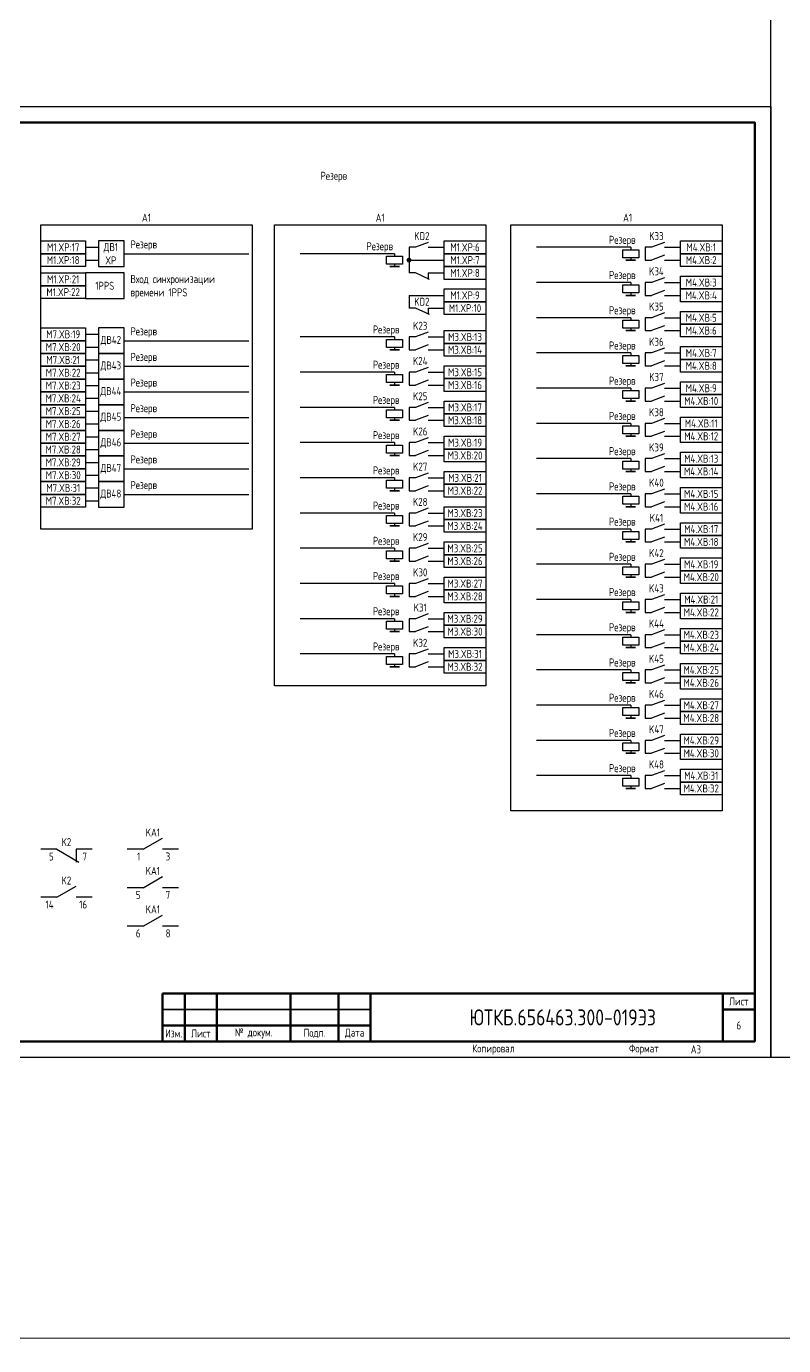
# Model space of a CAD drawing. Header units: millimetres. Extents: x -920 to 3495, y -90 to 589.
# Drawn here: x 2287.5 to 2524, y -90 to 322 of the extents above; entities that cross this region are included whole.
import ezdxf

# ---------------------------------------------------------------- set-up
doc = ezdxf.new("R2010")
doc.units = ezdxf.units.MM
doc.styles.add('Gost_type_A', font='GOST_A.TTF')

# ---------------------------------------------------------------- blocks, each defined once
blk = doc.blocks.new('Формат_А3')
blk.add_lwpolyline([(-420, 297), (0, 297), (0, 0), (-420, 0)], close=True)
at = {"lineweight": 50}
blk.add_lwpolyline([(-400, 292), (-5, 292), (-5, 5), (-400, 5)], close=True, dxfattribs=at)
blk = doc.blocks.new('Штамп малый нижний')
at = {"lineweight": 50}
for points in [[(-185, 15), (-178, 15), (-178, 5), (-185, 5)], [(-178, 15), (-168, 15), (-168, 5), (-178, 5)], [(-168, 15), (-145, 15), (-145, 5), (-168, 5)], [(-145, 15), (-130, 15), (-130, 5), (-145, 5)], [(-130, 15), (-120, 15), (-120, 5), (-130, 5)], [(-120, 15), (-10, 15), (-10, 0), (-120, 0)], [(-10, 15), (0, 15), (0, 10), (-10, 10)], [(-10, 10), (0, 10), (0, 0), (-10, 0)], [(-185, 5), (-178, 5), (-178, 0), (-185, 0)], [(-178, 5), (-168, 5), (-168, 0), (-178, 0)], [(-168, 5), (-145, 5), (-145, 0), (-168, 0)], [(-145, 5), (-130, 5), (-130, 0), (-145, 0)], [(-130, 5), (-120, 5), (-120, 0), (-130, 0)]]:
    blk.add_lwpolyline(points, close=True, dxfattribs=at)
for points in [[(-185, 15), (-178, 15), (-178, 10), (-185, 10)], [(-178, 15), (-168, 15), (-168, 10), (-178, 10)], [(-168, 15), (-145, 15), (-145, 10), (-168, 10)], [(-145, 15), (-130, 15), (-130, 10), (-145, 10)], [(-130, 15), (-120, 15), (-120, 10), (-130, 10)], [(-185, 10), (-178, 10), (-178, 5), (-185, 5)], [(-178, 10), (-168, 10), (-168, 5), (-178, 5)], [(-168, 10), (-145, 10), (-145, 5), (-168, 5)], [(-145, 10), (-130, 10), (-130, 5), (-145, 5)], [(-130, 10), (-120, 10), (-120, 5), (-130, 5)]]:
    blk.add_lwpolyline(points, close=True)
at = {"char_height": 2.5, "style": 'Gost_type_A'}
for s, insert, width, attachment_point in [('Лист', (-5, 12.5), 10, 5), ('Изм.', (-181.5, 2.5), 7, 5), ('Лист', (-173, 2.5), 10, 5), ('№ докум.', (-156.5, 2.5), 23, 5), ('Подп.', (-137.5, 2.5), 15, 5), ('Дата', (-125, 2.5), 10, 5), ('Копировал', (-75, -2.53), 13.1202, 6), ('Формат', (-30, -2.53), 13.1202, 6)]:
    blk.add_mtext(s, dxfattribs=dict(at, insert=insert, width=width, attachment_point=attachment_point))
blk = doc.blocks.new('POINT')
at = {"const_width": 0.75}
blk.add_lwpolyline([(-0.375, 0, 1), (0.375, 0, 1)], format="xyb", close=True, dxfattribs=at)

msp = doc.modelspace()

# ---------------------------------------------------------------- linework, layer by layer
for p, q in [((2306, 253), (2310, 253)), ((2476.27, 253), (2446.77, 253)), ((2476.27, 253), (2476.27, 252.25)), ((2306, 249), (2310, 249)), ((2318, 251), (2357, 251)), ((2402.5, 251), (2373, 251)), ((2402.5, 251), (2402.5, 250.25)), ((2402.5, 247.75), (2402.5, 247)), ((2476.27, 249.75), (2476.27, 249)), ((2413, 245), (2413, 243)), ((2476.27, 242), (2446.77, 242)), ((2476.27, 242), (2476.27, 241.25)), ((2407, 238), (2407, 234)), ((2476.27, 238.75), (2476.27, 238)), ((2413, 234), (2413, 232)), ((2476.27, 231), (2446.77, 231)), ((2476.27, 231), (2476.27, 230.25)), ((2476.27, 227.75), (2476.27, 227)), ((2306, 225.84), (2310, 225.84)), ((2318, 223.84), (2357, 223.84)), ((2402.5, 225), (2373, 225)), ((2402.5, 225), (2402.5, 224.25)), ((2306, 221.84), (2310, 221.84)), ((2402.5, 221.75), (2402.5, 221)), ((2476.27, 220), (2446.77, 220)), ((2476.27, 220), (2476.27, 219.25)), ((2306, 217.84), (2310, 217.84)), ((2318, 215.84), (2357, 215.84)), ((2476.27, 216.75), (2476.27, 216)), ((2306, 213.84), (2310, 213.84)), ((2402.5, 214), (2373, 214)), ((2402.5, 214), (2402.5, 213.25)), ((2402.5, 210.75), (2402.5, 210)), ((2306, 209.84), (2310, 209.84)), ((2318, 207.84), (2357, 207.84)), ((2476.27, 209), (2446.77, 209)), ((2476.27, 209), (2476.27, 208.25)), ((2306, 205.84), (2310, 205.84)), ((2402.5, 203), (2373, 203)), ((2402.5, 203), (2402.5, 202.25)), ((2476.27, 205.75), (2476.27, 205)), ((2306, 201.84), (2310, 201.84)), ((2306, 197.84), (2310, 197.84)), ((2318, 199.84), (2357, 199.84)), ((2402.5, 199.75), (2402.5, 199)), ((2476.27, 198), (2446.77, 198)), ((2476.27, 198), (2476.27, 197.25)), ((2306, 193.84), (2310, 193.84)), ((2476.27, 194.75), (2476.27, 194)), ((2306, 189.84), (2310, 189.84)), ((2318, 191.84), (2357, 191.84)), ((2402.5, 192), (2373, 192)), ((2402.5, 192), (2402.5, 191.25)), ((2306, 185.84), (2310, 185.84)), ((2402.5, 188.75), (2402.5, 188)), ((2476.27, 187), (2446.77, 187)), ((2476.27, 187), (2476.27, 186.25)), ((2306, 181.84), (2310, 181.84)), ((2318, 183.84), (2357, 183.84)), ((2476.27, 183.75), (2476.27, 183)), ((2306, 177.84), (2310, 177.84)), ((2402.5, 181), (2373, 181)), ((2402.5, 181), (2402.5, 180.25)), ((2402.5, 177.75), (2402.5, 177)), ((2306, 173.84), (2310, 173.84)), ((2318, 175.84), (2357, 175.84)), ((2476.27, 176), (2446.77, 176)), ((2476.27, 176), (2476.27, 175.25)), ((2402.5, 170), (2373, 170)), ((2402.5, 170), (2402.5, 169.25)), ((2476.27, 172.75), (2476.27, 172)), ((2402.5, 166.75), (2402.5, 166)), ((2476.27, 165), (2446.77, 165)), ((2476.27, 165), (2476.27, 164.25)), ((2476.27, 161.75), (2476.27, 161)), ((2402.5, 159), (2373, 159)), ((2402.5, 159), (2402.5, 158.25)), ((2402.5, 155.75), (2402.5, 155)), ((2476.27, 154), (2446.77, 154)), ((2476.27, 154), (2476.27, 153.25)), ((2476.27, 150.75), (2476.27, 150)), ((2402.5, 148), (2373, 148)), ((2402.5, 148), (2402.5, 147.25)), ((2402.5, 144.75), (2402.5, 144)), ((2476.27, 143), (2446.77, 143)), ((2476.27, 143), (2476.27, 142.25)), ((2402.5, 137), (2373, 137)), ((2402.5, 137), (2402.5, 136.25)), ((2476.27, 139.75), (2476.27, 139)), ((2402.5, 133.75), (2402.5, 133)), ((2476.27, 132), (2446.77, 132)), ((2476.27, 132), (2476.27, 131.25)), ((2476.27, 128.75), (2476.27, 128)), ((2402.5, 126), (2373, 126)), ((2402.5, 126), (2402.5, 125.25)), ((2402.5, 122.75), (2402.5, 122)), ((2476.27, 121), (2446.77, 121)), ((2476.27, 121), (2476.27, 120.25)), ((2476.27, 117.75), (2476.27, 117)), ((2476.27, 110), (2446.77, 110)), ((2476.27, 110), (2476.27, 109.25)), ((2476.27, 106.75), (2476.27, 106)), ((2476.27, 99), (2446.77, 99)), ((2476.27, 99), (2476.27, 98.25)), ((2476.27, 95.75), (2476.27, 95)), ((2476.27, 88), (2446.77, 88)), ((2476.27, 88), (2476.27, 87.25)), ((2476.27, 84.75), (2476.27, 84)), ((2324, 65), (2330, 68.46)), ((2297, 65), (2292, 65)), ((2297, 65), (2303.92, 61)), ((2303, 65), (2303, 61)), ((2308, 65), (2303, 65)), ((2324, 65), (2319, 65)), ((2335, 65), (2330, 65)), ((2324, 53), (2330, 56.46)), ((2297, 50), (2292, 50)), ((2297, 50), (2303, 53.46)), ((2308, 50), (2303, 50)), ((2324, 53), (2319, 53)), ((2335, 53), (2330, 53)), ((2324, 41), (2330, 44.46)), ((2324, 41), (2319, 41)), ((2335, 41), (2330, 41))]:
    msp.add_line(p, q)
at = {"ltscale": 1.08}
for p, q in [((2409, 253), (2407, 253)), ((2407, 253), (2407, 245)), ((2413, 253), (2418, 253)), ((2482.77, 253), (2480.77, 253)), ((2480.77, 253), (2480.77, 249)), ((2486.77, 253), (2491.77, 253)), ((2407, 249), (2418, 249)), ((2480.77, 249), (2482.77, 249)), ((2486.77, 249), (2491.77, 249)), ((2409, 245), (2407, 245)), ((2413, 245), (2418, 245)), ((2482.77, 242), (2480.77, 242)), ((2480.77, 242), (2480.77, 238)), ((2486.77, 242), (2491.77, 242)), ((2407, 238), (2418, 238)), ((2480.77, 238), (2482.77, 238)), ((2486.77, 238), (2491.77, 238)), ((2409, 234), (2407, 234)), ((2413, 234), (2418, 234)), ((2482.77, 231), (2480.77, 231)), ((2480.77, 231), (2480.77, 227)), ((2486.77, 231), (2491.77, 231)), ((2480.77, 227), (2482.77, 227)), ((2486.77, 227), (2491.77, 227)), ((2409, 225), (2407, 225)), ((2407, 225), (2407, 221)), ((2413, 225), (2418, 225)), ((2407, 221), (2409, 221)), ((2413, 221), (2418, 221)), ((2482.77, 220), (2480.77, 220)), ((2480.77, 220), (2480.77, 216)), ((2486.77, 220), (2491.77, 220)), ((2480.77, 216), (2482.77, 216)), ((2486.77, 216), (2491.77, 216)), ((2409, 214), (2407, 214)), ((2407, 214), (2407, 210)), ((2413, 214), (2418, 214)), ((2407, 210), (2409, 210)), ((2413, 210), (2418, 210)), ((2482.77, 209), (2480.77, 209)), ((2480.77, 209), (2480.77, 205)), ((2486.77, 209), (2491.77, 209)), ((2409, 203), (2407, 203)), ((2407, 203), (2407, 199)), ((2413, 203), (2418, 203)), ((2480.77, 205), (2482.77, 205)), ((2486.77, 205), (2491.77, 205)), ((2407, 199), (2409, 199)), ((2413, 199), (2418, 199)), ((2482.77, 198), (2480.77, 198)), ((2480.77, 198), (2480.77, 194)), ((2486.77, 198), (2491.77, 198)), ((2480.77, 194), (2482.77, 194)), ((2486.77, 194), (2491.77, 194)), ((2409, 192), (2407, 192)), ((2407, 192), (2407, 188)), ((2413, 192), (2418, 192)), ((2407, 188), (2409, 188)), ((2413, 188), (2418, 188)), ((2482.77, 187), (2480.77, 187)), ((2480.77, 187), (2480.77, 183)), ((2486.77, 187), (2491.77, 187)), ((2480.77, 183), (2482.77, 183)), ((2486.77, 183), (2491.77, 183)), ((2409, 181), (2407, 181)), ((2407, 181), (2407, 177)), ((2413, 181), (2418, 181)), ((2407, 177), (2409, 177)), ((2413, 177), (2418, 177)), ((2482.77, 176), (2480.77, 176)), ((2480.77, 176), (2480.77, 172)), ((2486.77, 176), (2491.77, 176)), ((2409, 170), (2407, 170)), ((2407, 170), (2407, 166)), ((2413, 170), (2418, 170)), ((2480.77, 172), (2482.77, 172)), ((2486.77, 172), (2491.77, 172)), ((2407, 166), (2409, 166)), ((2413, 166), (2418, 166)), ((2482.77, 165), (2480.77, 165)), ((2480.77, 165), (2480.77, 161)), ((2486.77, 165), (2491.77, 165)), ((2480.77, 161), (2482.77, 161)), ((2486.77, 161), (2491.77, 161)), ((2409, 159), (2407, 159)), ((2407, 159), (2407, 155)), ((2413, 159), (2418, 159)), ((2407, 155), (2409, 155)), ((2413, 155), (2418, 155)), ((2482.77, 154), (2480.77, 154)), ((2480.77, 154), (2480.77, 150)), ((2486.77, 154), (2491.77, 154)), ((2480.77, 150), (2482.77, 150)), ((2486.77, 150), (2491.77, 150)), ((2409, 148), (2407, 148)), ((2407, 148), (2407, 144)), ((2413, 148), (2418, 148)), ((2407, 144), (2409, 144)), ((2413, 144), (2418, 144)), ((2482.77, 143), (2480.77, 143)), ((2480.77, 143), (2480.77, 139)), ((2486.77, 143), (2491.77, 143)), ((2409, 137), (2407, 137)), ((2407, 137), (2407, 133)), ((2413, 137), (2418, 137)), ((2480.77, 139), (2482.77, 139)), ((2486.77, 139), (2491.77, 139)), ((2407, 133), (2409, 133)), ((2413, 133), (2418, 133)), ((2482.77, 132), (2480.77, 132)), ((2480.77, 132), (2480.77, 128)), ((2486.77, 132), (2491.77, 132)), ((2480.77, 128), (2482.77, 128)), ((2486.77, 128), (2491.77, 128)), ((2409, 126), (2407, 126)), ((2407, 126), (2407, 122)), ((2413, 126), (2418, 126)), ((2407, 122), (2409, 122)), ((2413, 122), (2418, 122)), ((2482.77, 121), (2480.77, 121)), ((2480.77, 121), (2480.77, 117)), ((2486.77, 121), (2491.77, 121)), ((2480.77, 117), (2482.77, 117)), ((2486.77, 117), (2491.77, 117)), ((2482.77, 110), (2480.77, 110)), ((2480.77, 110), (2480.77, 106)), ((2486.77, 110), (2491.77, 110)), ((2480.77, 106), (2482.77, 106)), ((2486.77, 106), (2491.77, 106)), ((2482.77, 99), (2480.77, 99)), ((2480.77, 99), (2480.77, 95)), ((2486.77, 99), (2491.77, 99)), ((2480.77, 95), (2482.77, 95)), ((2486.77, 95), (2491.77, 95)), ((2482.77, 88), (2480.77, 88)), ((2480.77, 88), (2480.77, 84)), ((2486.77, 88), (2491.77, 88)), ((2480.77, 84), (2482.77, 84)), ((2486.77, 84), (2491.77, 84))]:
    msp.add_line(p, q, dxfattribs=at)
at = {"ltscale": 4.32}
for p, q in [((2413, 254.5), (2409, 253)), ((2486.77, 254.5), (2482.77, 253)), ((2486.77, 250.5), (2482.77, 249)), ((2413.39, 243), (2409, 245)), ((2486.77, 243.5), (2482.77, 242)), ((2486.77, 239.5), (2482.77, 238)), ((2413.39, 232), (2409, 234)), ((2486.77, 232.5), (2482.77, 231)), ((2486.77, 228.5), (2482.77, 227)), ((2413, 226.5), (2409, 225)), ((2413, 222.5), (2409, 221)), ((2486.77, 221.5), (2482.77, 220)), ((2413, 215.5), (2409, 214)), ((2486.77, 217.5), (2482.77, 216)), ((2413, 211.5), (2409, 210)), ((2486.77, 210.5), (2482.77, 209)), ((2486.77, 206.5), (2482.77, 205)), ((2413, 204.5), (2409, 203)), ((2413, 200.5), (2409, 199)), ((2486.77, 199.5), (2482.77, 198)), ((2486.77, 195.5), (2482.77, 194)), ((2413, 193.5), (2409, 192)), ((2413, 189.5), (2409, 188)), ((2486.77, 188.5), (2482.77, 187)), ((2413, 182.5), (2409, 181)), ((2486.77, 184.5), (2482.77, 183)), ((2413, 178.5), (2409, 177)), ((2486.77, 177.5), (2482.77, 176)), ((2486.77, 173.5), (2482.77, 172)), ((2413, 171.5), (2409, 170)), ((2413, 167.5), (2409, 166)), ((2486.77, 166.5), (2482.77, 165)), ((2486.77, 162.5), (2482.77, 161)), ((2413, 160.5), (2409, 159)), ((2413, 156.5), (2409, 155)), ((2486.77, 155.5), (2482.77, 154)), ((2413, 149.5), (2409, 148)), ((2486.77, 151.5), (2482.77, 150)), ((2413, 145.5), (2409, 144)), ((2486.77, 144.5), (2482.77, 143)), ((2486.77, 140.5), (2482.77, 139)), ((2413, 138.5), (2409, 137)), ((2413, 134.5), (2409, 133)), ((2486.77, 133.5), (2482.77, 132)), ((2486.77, 129.5), (2482.77, 128)), ((2413, 127.5), (2409, 126)), ((2413, 123.5), (2409, 122)), ((2486.77, 122.5), (2482.77, 121)), ((2486.77, 118.5), (2482.77, 117)), ((2486.77, 111.5), (2482.77, 110)), ((2486.77, 107.5), (2482.77, 106)), ((2486.77, 100.5), (2482.77, 99)), ((2486.77, 96.5), (2482.77, 95)), ((2486.77, 89.5), (2482.77, 88)), ((2486.77, 85.5), (2482.77, 84))]:
    msp.add_line(p, q, dxfattribs=at)
at = {"color": 94, "lineweight": 30}
msp.add_lwpolyline([(-920, 586), (3495, 589), (3495, -87), (-920, -90)], close=True, dxfattribs=at)
for points in [[(2817, 420), (2817, 0), (2520, 0), (2520, 420)], [(2292, 260), (2358, 260), (2358, 165), (2292, 165)], [(2365, 260), (2431, 260), (2431, 116), (2365, 116)], [(2438.77, 260), (2504.77, 260), (2504.77, 77), (2438.77, 77)], [(2292, 255), (2306, 255), (2306, 251), (2292, 251)], [(2418, 255), (2431, 255), (2431, 251), (2418, 251)], [(2478.77, 252.25), (2478.77, 249.75), (2473.77, 249.75), (2473.77, 252.25)], [(2491.77, 255), (2504.77, 255), (2504.77, 251), (2491.77, 251)], [(2292, 251), (2306, 251), (2306, 247), (2292, 247)], [(2405, 250.25), (2405, 247.75), (2400, 247.75), (2400, 250.25)], [(2418, 251), (2431, 251), (2431, 247), (2418, 247)], [(2477.77, 249), (2474.77, 249)], [(2491.77, 251), (2504.77, 251), (2504.77, 247), (2491.77, 247)], [(2292, 245), (2306, 245), (2306, 241), (2292, 241)], [(2404, 247), (2401, 247)], [(2418, 247), (2431, 247), (2431, 243), (2418, 243)], [(2491.77, 244), (2504.77, 244), (2504.77, 240), (2491.77, 240)], [(2292, 241), (2306, 241), (2306, 237), (2292, 237)], [(2418, 240), (2431, 240), (2431, 236), (2418, 236)], [(2478.77, 241.25), (2478.77, 238.75), (2473.77, 238.75), (2473.77, 241.25)], [(2491.77, 240), (2504.77, 240), (2504.77, 236), (2491.77, 236)], [(2418, 236), (2431, 236), (2431, 232), (2418, 232)], [(2477.77, 238), (2474.77, 238)], [(2491.77, 233), (2504.77, 233), (2504.77, 229), (2491.77, 229)], [(2292, 227.84), (2306, 227.84), (2306, 223.84), (2292, 223.84)], [(2418, 227), (2431, 227), (2431, 223), (2418, 223)], [(2478.77, 230.25), (2478.77, 227.75), (2473.77, 227.75), (2473.77, 230.25)], [(2477.77, 227), (2474.77, 227)], [(2491.77, 229), (2504.77, 229), (2504.77, 225), (2491.77, 225)], [(2292, 223.84), (2306, 223.84), (2306, 219.84), (2292, 219.84)], [(2405, 224.25), (2405, 221.75), (2400, 221.75), (2400, 224.25)], [(2418, 223), (2431, 223), (2431, 219), (2418, 219)], [(2292, 219.84), (2306, 219.84), (2306, 215.84), (2292, 215.84)], [(2404, 221), (2401, 221)], [(2478.77, 219.25), (2478.77, 216.75), (2473.77, 216.75), (2473.77, 219.25)], [(2491.77, 222), (2504.77, 222), (2504.77, 218), (2491.77, 218)], [(2292, 215.84), (2306, 215.84), (2306, 211.84), (2292, 211.84)], [(2418, 216), (2431, 216), (2431, 212), (2418, 212)], [(2477.77, 216), (2474.77, 216)], [(2491.77, 218), (2504.77, 218), (2504.77, 214), (2491.77, 214)], [(2292, 211.84), (2306, 211.84), (2306, 207.84), (2292, 207.84)], [(2405, 213.25), (2405, 210.75), (2400, 210.75), (2400, 213.25)], [(2418, 212), (2431, 212), (2431, 208), (2418, 208)], [(2491.77, 211), (2504.77, 211), (2504.77, 207), (2491.77, 207)], [(2292, 207.84), (2306, 207.84), (2306, 203.84), (2292, 203.84)], [(2404, 210), (2401, 210)], [(2478.77, 208.25), (2478.77, 205.75), (2473.77, 205.75), (2473.77, 208.25)], [(2491.77, 207), (2504.77, 207), (2504.77, 203), (2491.77, 203)], [(2292, 203.84), (2306, 203.84), (2306, 199.84), (2292, 199.84)], [(2405, 202.25), (2405, 199.75), (2400, 199.75), (2400, 202.25)], [(2418, 205), (2431, 205), (2431, 201), (2418, 201)], [(2477.77, 205), (2474.77, 205)], [(2292, 199.84), (2306, 199.84), (2306, 195.84), (2292, 195.84)], [(2404, 199), (2401, 199)], [(2418, 201), (2431, 201), (2431, 197), (2418, 197)], [(2491.77, 200), (2504.77, 200), (2504.77, 196), (2491.77, 196)], [(2292, 195.84), (2306, 195.84), (2306, 191.84), (2292, 191.84)], [(2418, 194), (2431, 194), (2431, 190), (2418, 190)], [(2478.77, 197.25), (2478.77, 194.75), (2473.77, 194.75), (2473.77, 197.25)], [(2477.77, 194), (2474.77, 194)], [(2491.77, 196), (2504.77, 196), (2504.77, 192), (2491.77, 192)], [(2292, 191.84), (2306, 191.84), (2306, 187.84), (2292, 187.84)], [(2405, 191.25), (2405, 188.75), (2400, 188.75), (2400, 191.25)], [(2418, 190), (2431, 190), (2431, 186), (2418, 186)], [(2292, 187.84), (2306, 187.84), (2306, 183.84), (2292, 183.84)], [(2404, 188), (2401, 188)], [(2478.77, 186.25), (2478.77, 183.75), (2473.77, 183.75), (2473.77, 186.25)], [(2491.77, 189), (2504.77, 189), (2504.77, 185), (2491.77, 185)], [(2292, 183.84), (2306, 183.84), (2306, 179.84), (2292, 179.84)], [(2418, 183), (2431, 183), (2431, 179), (2418, 179)], [(2477.77, 183), (2474.77, 183)], [(2491.77, 185), (2504.77, 185), (2504.77, 181), (2491.77, 181)], [(2292, 179.84), (2306, 179.84), (2306, 175.84), (2292, 175.84)], [(2405, 180.25), (2405, 177.75), (2400, 177.75), (2400, 180.25)], [(2418, 179), (2431, 179), (2431, 175), (2418, 175)], [(2491.77, 178), (2504.77, 178), (2504.77, 174), (2491.77, 174)], [(2292, 175.84), (2306, 175.84), (2306, 171.84), (2292, 171.84)], [(2404, 177), (2401, 177)], [(2478.77, 175.25), (2478.77, 172.75), (2473.77, 172.75), (2473.77, 175.25)], [(2491.77, 174), (2504.77, 174), (2504.77, 170), (2491.77, 170)], [(2405, 169.25), (2405, 166.75), (2400, 166.75), (2400, 169.25)], [(2418, 172), (2431, 172), (2431, 168), (2418, 168)], [(2477.77, 172), (2474.77, 172)], [(2404, 166), (2401, 166)], [(2418, 168), (2431, 168), (2431, 164), (2418, 164)], [(2491.77, 167), (2504.77, 167), (2504.77, 163), (2491.77, 163)], [(2418, 161), (2431, 161), (2431, 157), (2418, 157)], [(2478.77, 164.25), (2478.77, 161.75), (2473.77, 161.75), (2473.77, 164.25)], [(2477.77, 161), (2474.77, 161)], [(2491.77, 163), (2504.77, 163), (2504.77, 159), (2491.77, 159)], [(2405, 158.25), (2405, 155.75), (2400, 155.75), (2400, 158.25)], [(2418, 157), (2431, 157), (2431, 153), (2418, 153)], [(2404, 155), (2401, 155)], [(2478.77, 153.25), (2478.77, 150.75), (2473.77, 150.75), (2473.77, 153.25)], [(2491.77, 156), (2504.77, 156), (2504.77, 152), (2491.77, 152)], [(2418, 150), (2431, 150), (2431, 146), (2418, 146)], [(2477.77, 150), (2474.77, 150)], [(2491.77, 152), (2504.77, 152), (2504.77, 148), (2491.77, 148)], [(2405, 147.25), (2405, 144.75), (2400, 144.75), (2400, 147.25)], [(2418, 146), (2431, 146), (2431, 142), (2418, 142)], [(2491.77, 145), (2504.77, 145), (2504.77, 141), (2491.77, 141)], [(2404, 144), (2401, 144)], [(2478.77, 142.25), (2478.77, 139.75), (2473.77, 139.75), (2473.77, 142.25)], [(2491.77, 141), (2504.77, 141), (2504.77, 137), (2491.77, 137)], [(2405, 136.25), (2405, 133.75), (2400, 133.75), (2400, 136.25)], [(2418, 139), (2431, 139), (2431, 135), (2418, 135)], [(2477.77, 139), (2474.77, 139)], [(2404, 133), (2401, 133)], [(2418, 135), (2431, 135), (2431, 131), (2418, 131)], [(2491.77, 134), (2504.77, 134), (2504.77, 130), (2491.77, 130)], [(2418, 128), (2431, 128), (2431, 124), (2418, 124)], [(2478.77, 131.25), (2478.77, 128.75), (2473.77, 128.75), (2473.77, 131.25)], [(2477.77, 128), (2474.77, 128)], [(2491.77, 130), (2504.77, 130), (2504.77, 126), (2491.77, 126)], [(2405, 125.25), (2405, 122.75), (2400, 122.75), (2400, 125.25)], [(2418, 124), (2431, 124), (2431, 120), (2418, 120)], [(2404, 122), (2401, 122)], [(2478.77, 120.25), (2478.77, 117.75), (2473.77, 117.75), (2473.77, 120.25)], [(2491.77, 123), (2504.77, 123), (2504.77, 119), (2491.77, 119)], [(2477.77, 117), (2474.77, 117)], [(2491.77, 119), (2504.77, 119), (2504.77, 115), (2491.77, 115)], [(2491.77, 112), (2504.77, 112), (2504.77, 108), (2491.77, 108)], [(2478.77, 109.25), (2478.77, 106.75), (2473.77, 106.75), (2473.77, 109.25)], [(2491.77, 108), (2504.77, 108), (2504.77, 104), (2491.77, 104)], [(2477.77, 106), (2474.77, 106)], [(2491.77, 101), (2504.77, 101), (2504.77, 97), (2491.77, 97)], [(2478.77, 98.25), (2478.77, 95.75), (2473.77, 95.75), (2473.77, 98.25)], [(2477.77, 95), (2474.77, 95)], [(2491.77, 97), (2504.77, 97), (2504.77, 93), (2491.77, 93)], [(2478.77, 87.25), (2478.77, 84.75), (2473.77, 84.75), (2473.77, 87.25)], [(2491.77, 90), (2504.77, 90), (2504.77, 86), (2491.77, 86)], [(2477.77, 84), (2474.77, 84)], [(2491.77, 86), (2504.77, 86), (2504.77, 82), (2491.77, 82)]]:
    msp.add_lwpolyline(points, close=True)
at = {"ltscale": 4}
for points in [[(2310, 247), (2318, 247), (2318, 255), (2310, 255)], [(2306, 237), (2318, 237), (2318, 245), (2306, 245)], [(2310, 219.84), (2318, 219.84), (2318, 227.84), (2310, 227.84)], [(2310, 211.84), (2318, 211.84), (2318, 219.84), (2310, 219.84)], [(2310, 203.84), (2318, 203.84), (2318, 211.84), (2310, 211.84)], [(2310, 195.84), (2318, 195.84), (2318, 203.84), (2310, 203.84)], [(2310, 187.84), (2318, 187.84), (2318, 195.84), (2310, 195.84)], [(2310, 179.84), (2318, 179.84), (2318, 187.84), (2310, 187.84)], [(2310, 171.84), (2318, 171.84), (2318, 179.84), (2310, 179.84)]]:
    msp.add_lwpolyline(points, close=True, dxfattribs=at)

# ---------------------------------------------------------------- block references
at = {"color": 1}
msp.add_blockref('Формат_А3', (2520, 0), dxfattribs=at)
for name, p in [('POINT', (2407, 249)), ('Штамп малый нижний', (2515, 5))]:
    msp.add_blockref(name, p)

# ---------------------------------------------------------------- texts
at = {"char_height": 2.5, "style": 'Gost_type_A'}
for s, insert, width, attachment_point, line_spacing_factor in [('Резерв', (2383.5, 275), 197, 5, 0.9), ('A1', (2325, 261), 66, 8, 0.9), ('A1', (2398, 261), 66, 8, 0.9), ('A1', (2475.27, 261), 59, 8, 0.9), ('Резерв', (2402, 253), 37, 6, 0.8)]:
    msp.add_mtext(s, dxfattribs=dict(at, insert=insert, width=width, attachment_point=attachment_point, line_spacing_factor=line_spacing_factor))
at = {"style": 'Gost_type_A'}
for s, insert, char_height, width, attachment_point in [('KD2', (2411, 256.5), 2.5, 8, 5), ('Резерв', (2477.77, 255), 2.5, 31.0015, 6), ('K33', (2484.27, 256.5), 2.5, 5, 5), ('M1.XP:17', (2299, 253), 2.5, 14, 5), ('ДВ1 XP', (2313.88, 251), 2.5, 7.7588, 5), ('Резерв', (2320, 252), 2.5, 27.8465, 7), ('M1.XP:6', (2424.5, 253), 2.5, 13, 5), ('M4.XВ:1', (2498.27, 253), 2.5, 13, 5), ('M1.XP:18', (2299, 249), 2.5, 14, 5), ('M1.XP:7', (2424.5, 249), 2.5, 13, 5), ('M4.XВ:2', (2498.27, 249), 2.5, 13, 5), ('M1.XP:21', (2299, 243), 2.5, 14, 5), ('Вход синхронизации\\Pвремени 1PPS', (2320, 237), 2.5, 35.9749, 7), ('M1.XP:8', (2424.5, 245), 2.5, 13, 5), ('Резерв', (2477.77, 244), 2.5, 31.0015, 6), ('K34', (2484.27, 245.5), 2.5, 5, 5), ('M4.XВ:3', (2498.27, 242), 2.5, 13, 5), ('M1.XP:22', (2299, 239), 2.5, 14, 5), ('1PPS', (2312, 241), 2.5, 12, 5), ('M1.XP:9', (2424.5, 238), 2.5, 13, 5), ('M4.XВ:4', (2498.27, 238), 2.5, 13, 5), ('KD2', (2411, 236), 2.5, 8, 5), ('M1.XP:10', (2424.5, 234), 2.5, 13, 5), ('K35', (2484.27, 234.5), 2.5, 5, 5), ('Резерв', (2477.77, 233), 2.5, 31.0015, 6), ('M4.XВ:5', (2498.27, 231), 2.5, 13, 5), ('M7.XВ:19', (2299, 225.84), 2.5, 14, 5), ('Резерв', (2320, 224.84), 2.5, 27.8465, 7), ('Резерв', (2404, 227), 2.5, 31.0015, 6), ('K23', (2410.5, 228.5), 2.5, 5, 5), ('M4.XВ:6', (2498.27, 227), 2.5, 13, 5), ('M7.XВ:20', (2299, 221.84), 2.5, 14, 5), ('ДВ42', (2313.88, 223.84), 2.5, 7.7588, 5), ('M3.XВ:13', (2424.5, 225), 2.5, 13, 5), ('Резерв', (2477.77, 222), 2.5, 31.0015, 6), ('K36', (2484.27, 223.5), 2.5, 5, 5), ('M7.XВ:21', (2299, 217.84), 2.5, 14, 5), ('Резерв', (2320, 216.84), 2.5, 27.8465, 7), ('K24', (2410.5, 217.5), 2.5, 5, 5), ('M3.XВ:14', (2424.5, 221), 2.5, 13, 5), ('M4.XВ:7', (2498.27, 220), 2.5, 13, 5), ('M7.XВ:22', (2299, 213.84), 2.5, 14, 5), ('ДВ43', (2313.88, 215.84), 2.5, 7.7588, 5), ('Резерв', (2404, 216), 2.5, 31.0015, 6), ('M3.XВ:15', (2424.5, 214), 2.5, 13, 5), ('M4.XВ:8', (2498.27, 216), 2.5, 13, 5), ('M7.XВ:23', (2299, 209.84), 2.5, 14, 5), ('Резерв', (2320, 208.84), 2.5, 27.8465, 7), ('M3.XВ:16', (2424.5, 210), 2.5, 13, 5), ('Резерв', (2477.77, 211), 2.5, 31.0015, 6), ('K37', (2484.27, 212.5), 2.5, 5, 5), ('M4.XВ:9', (2498.27, 209), 2.5, 13, 5), ('M7.XВ:24', (2299, 205.84), 2.5, 14, 5), ('ДВ44', (2313.88, 207.84), 2.5, 7.7588, 5), ('Резерв', (2404, 205), 2.5, 31.0015, 6), ('K25', (2410.5, 206.5), 2.5, 5, 5), ('M4.XВ:10', (2498.27, 205), 2.5, 13, 5), ('M7.XВ:25', (2299, 201.84), 2.5, 14, 5), ('Резерв', (2320, 200.84), 2.5, 27.8465, 7), ('M3.XВ:17', (2424.5, 203), 2.5, 13, 5), ('K38', (2484.27, 201.5), 2.5, 5, 5), ('M7.XВ:26', (2299, 197.84), 2.5, 14, 5), ('ДВ45', (2313.88, 199.84), 2.5, 7.7588, 5), ('M3.XВ:18', (2424.5, 199), 2.5, 13, 5), ('Резерв', (2477.77, 200), 2.5, 31.0015, 6), ('M4.XВ:11', (2498.27, 198), 2.5, 13, 5), ('M7.XВ:27', (2299, 193.84), 2.5, 14, 5), ('Резерв', (2320, 192.84), 2.5, 27.8465, 7), ('Резерв', (2404, 194), 2.5, 31.0015, 6), ('K26', (2410.5, 195.5), 2.5, 5, 5), ('M4.XВ:12', (2498.27, 194), 2.5, 13, 5), ('M7.XВ:28', (2299, 189.84), 2.5, 14, 5), ('ДВ46', (2313.88, 191.84), 2.5, 7.7588, 5), ('M3.XВ:19', (2424.5, 192), 2.5, 13, 5), ('Резерв', (2477.77, 189), 2.5, 31.0015, 6), ('K39', (2484.27, 190.5), 2.5, 5, 5), ('M7.XВ:29', (2299, 185.84), 2.5, 14, 5), ('Резерв', (2320, 184.84), 2.5, 27.8465, 7), ('K27', (2410.5, 184.5), 2.5, 5, 5), ('M3.XВ:20', (2424.5, 188), 2.5, 13, 5), ('M4.XВ:13', (2498.27, 187), 2.5, 13, 5), ('M7.XВ:30', (2299, 181.84), 2.5, 14, 5), ('ДВ47', (2313.88, 183.84), 2.5, 7.7588, 5), ('Резерв', (2404, 183), 2.5, 31.0015, 6), ('M3.XВ:21', (2424.5, 181), 2.5, 13, 5), ('M4.XВ:14', (2498.27, 183), 2.5, 13, 5), ('M7.XВ:31', (2299, 177.84), 2.5, 14, 5), ('ДВ48', (2313.88, 175.84), 2.5, 7.7588, 5), ('Резерв', (2320, 176.84), 2.5, 27.8465, 7), ('M3.XВ:22', (2424.5, 177), 2.5, 13, 5), ('Резерв', (2477.77, 178), 2.5, 31.0015, 6), ('K40', (2484.27, 179.5), 2.5, 5, 5), ('M4.XВ:15', (2498.27, 176), 2.5, 13, 5), ('M7.XВ:32', (2299, 173.84), 2.5, 14, 5), ('Резерв', (2404, 172), 2.5, 31.0015, 6), ('K28', (2410.5, 173.5), 2.5, 5, 5), ('M4.XВ:16', (2498.27, 172), 2.5, 13, 5), ('M3.XВ:23', (2424.5, 170), 2.5, 13, 5), ('K41', (2484.27, 168.5), 2.5, 5, 5), ('M3.XВ:24', (2424.5, 166), 2.5, 13, 5), ('Резерв', (2477.77, 167), 2.5, 31.0015, 6), ('M4.XВ:17', (2498.27, 165), 2.5, 13, 5), ('Резерв', (2404, 161), 2.5, 31.0015, 6), ('K29', (2410.5, 162.5), 2.5, 5, 5), ('M4.XВ:18', (2498.27, 161), 2.5, 13, 5), ('M3.XВ:25', (2424.5, 159), 2.5, 13, 5), ('Резерв', (2477.77, 156), 2.5, 31.0015, 6), ('K42', (2484.27, 157.5), 2.5, 5, 5), ('K30', (2410.5, 151.5), 2.5, 5, 5), ('M3.XВ:26', (2424.5, 155), 2.5, 13, 5), ('M4.XВ:19', (2498.27, 154), 2.5, 13, 5), ('Резерв', (2404, 150), 2.5, 31.0015, 6), ('M3.XВ:27', (2424.5, 148), 2.5, 13, 5), ('M4.XВ:20', (2498.27, 150), 2.5, 13, 5), ('M3.XВ:28', (2424.5, 144), 2.5, 13, 5), ('Резерв', (2477.77, 145), 2.5, 31.0015, 6), ('K43', (2484.27, 146.5), 2.5, 5, 5), ('M4.XВ:21', (2498.27, 143), 2.5, 13, 5), ('Резерв', (2404, 139), 2.5, 31.0015, 6), ('K31', (2410.5, 140.5), 2.5, 5, 5), ('M4.XВ:22', (2498.27, 139), 2.5, 13, 5), ('M3.XВ:29', (2424.5, 137), 2.5, 13, 5), ('K44', (2484.27, 135.5), 2.5, 5, 5), ('M3.XВ:30', (2424.5, 133), 2.5, 13, 5), ('Резерв', (2477.77, 134), 2.5, 31.0015, 6), ('M4.XВ:23', (2498.27, 132), 2.5, 13, 5), ('Резерв', (2404, 128), 2.5, 31.0015, 6), ('K32', (2410.5, 129.5), 2.5, 5, 5), ('M4.XВ:24', (2498.27, 128), 2.5, 13, 5), ('M3.XВ:31', (2424.5, 126), 2.5, 13, 5), ('Резерв', (2477.77, 123), 2.5, 31.0015, 6), ('K45', (2484.27, 124.5), 2.5, 5, 5), ('M3.XВ:32', (2424.5, 122), 2.5, 13, 5), ('M4.XВ:25', (2498.27, 121), 2.5, 13, 5), ('M4.XВ:26', (2498.27, 117), 2.5, 13, 5), ('Резерв', (2477.77, 112), 2.5, 31.0015, 6), ('K46', (2484.27, 113.5), 2.5, 5, 5), ('M4.XВ:27', (2498.27, 110), 2.5, 13, 5), ('M4.XВ:28', (2498.27, 106), 2.5, 13, 5), ('K47', (2484.27, 102.5), 2.5, 5, 5), ('Резерв', (2477.77, 101), 2.5, 31.0015, 6), ('M4.XВ:29', (2498.27, 99), 2.5, 13, 5), ('M4.XВ:30', (2498.27, 95), 2.5, 13, 5), ('Резерв', (2477.77, 90), 2.5, 31.0015, 6), ('K48', (2484.27, 91.5), 2.5, 5, 5), ('M4.XВ:31', (2498.27, 88), 2.5, 13, 5), ('M4.XВ:32', (2498.27, 84), 2.5, 13, 5), ('KA1', (2327, 69), 2.5, 18, 8), ('K2', (2300, 66), 2.5, 10, 8), ('5', (2296, 64), 2.5, 6, 3), ('7', (2305, 64), 2.5, 6, 1), ('{\\T0.9;1}', (2323, 64), 2.5, 5, 3), ('{\\T0.9;3}', (2331, 64), 2.5, 5, 1), ('KA1', (2327, 57), 2.5, 18, 8), ('K2', (2300, 54), 2.5, 10, 8), ('{\\T0.9;5}', (2323, 52), 2.5, 5, 3), ('{\\T0.9;7}', (2331, 52), 2.5, 5, 1), ('14', (2296, 49), 2.5, 6, 3), ('16', (2304, 49), 2.5, 6, 1), ('KA1', (2327, 45), 2.5, 18, 8), ('{\\T0.9;6}', (2323, 40), 2.5, 5, 3), ('{\\T0.9;8}', (2331, 40), 2.5, 5, 1), ('ЮТКБ.656463.300-019Э3', (2455, 12.5), 5, 120, 5), ('6', (2510, 10), 2.5, 10, 5), ('A3', (2495, 2.5), 2.5, 20, 4)]:
    msp.add_mtext(s, dxfattribs=dict(at, insert=insert, char_height=char_height, width=width, attachment_point=attachment_point))

doc.saveas('drawing.dxf')
